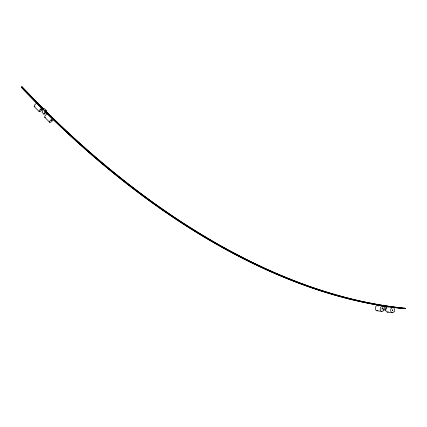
<?xml version="1.0" encoding="UTF-8"?>
<svg xmlns="http://www.w3.org/2000/svg" width="427" height="427" viewBox="0 0 427 427"><rect width="100%" height="100%" fill="white"/><g stroke="black" fill="none" stroke-linecap="round" stroke-linejoin="round"><path stroke-width="0.64" d="M21.355 87.231A705.233 407.171 60 0 0 43.132 109.59A705.276 407.193 60 0 1 21.35 87.257L21.51 87.087A1.067 0.363 -44.7 0 1 21.745 86.927L22.044 86.825A705.223 407.161 60 0 0 43.821 109.189A705.265 407.187 60 0 1 22.039 86.852L22.044 86.825M43.351 109.317L42.108 112.37L43.901 114.196L45.054 113.529L46.292 110.476L44.499 108.655L43.351 109.317L45.145 111.143L43.901 114.196M382.469 308.956C381.834 309.965 381.61 307.824 382.437 308.529M22.007 86.889L21.804 87.055A1.324 0.443 -44.5 0 1 21.542 87.204L21.366 87.268M45.145 111.143L46.292 110.476M382.325 305.833L383.478 305.166L385.266 305.396L384.113 306.058L382.325 305.833L383.457 309.826L385.239 310.055L385.928 309.66M376.881 310.749L381.813 311.379M387.316 312.078L392.248 312.708M22.039 87.236L21.697 87.039A705.249 407.177 60 0 0 43.474 109.403M34.32 106.67L39.268 111.698M44.792 117.313L49.74 122.341M385.426 305.967L386.232 308.817M384.113 306.058L385.239 310.055M45 111.452A705.233 407.171 60 0 0 404.956 308.7L405.223 308.726A1.324 0.987 -81.9 0 0 405.49 308.572L405.597 308.267L405.26 308.358A1.067 0.795 -82.6 0 0 405.047 308.518L404.972 308.737A705.276 407.193 60 0 1 384.818 306.207M383.505 306.004A705.276 407.193 60 0 1 44.995 111.479M45.689 111.047A705.223 407.161 60 0 0 405.634 308.289L405.65 308.326A705.265 407.187 60 0 1 45.684 111.073M405.303 308.513A705.249 407.177 60 0 1 401.428 308.118M400.136 307.979A705.249 407.177 60 0 1 385.805 306.084M384.492 305.887A705.249 407.177 60 0 1 383.179 305.679M381.866 305.465A705.249 407.177 60 0 1 353.556 299.754M352.27 299.444A705.249 407.177 60 0 1 279.562 275.137M278.938 274.871A705.249 407.177 60 0 1 276.525 273.84M273.515 272.533A705.249 407.177 60 0 1 269.288 270.665M268.081 270.126A705.249 407.177 60 0 1 264.452 268.476M263.245 267.921A705.249 407.177 60 0 1 262.034 267.361M260.822 266.795A705.249 407.177 60 0 1 259.008 265.941M255.981 264.505A705.249 407.177 60 0 1 251.743 262.456M250.532 261.863A705.249 407.177 60 0 1 242.2 257.684M241.025 257.086A705.249 407.177 60 0 1 237.519 255.271M236.344 254.657A705.249 407.177 60 0 1 232.832 252.8M231.658 252.176A705.249 407.177 60 0 1 221.698 246.726M220.529 246.075A705.249 407.177 60 0 1 212.368 241.415M211.237 240.759A705.249 407.177 60 0 1 208.974 239.435M207.842 238.768A705.249 407.177 60 0 1 203.321 236.072M202.19 235.394A705.249 407.177 60 0 1 184.661 224.458M183.53 223.732A705.249 407.177 60 0 1 181.278 222.264M180.712 221.896A705.249 407.177 60 0 1 44.872 110.796M53.284 118.567A2.605 0.87 -44.5 0 1 53.455 119.021M53.343 119.405A2.605 0.87 -44.5 0 1 50.68 122.159A2.605 0.87 -44.5 0 1 49.82 121.204A2.605 0.87 -44.5 0 1 52.633 118.615M48.064 113.497A2.605 0.87 -44.5 0 1 48.507 113.993M45.438 117.26A2.605 0.87 -44.5 0 1 44.963 116.016A2.605 0.87 -44.5 0 1 47.685 113.587M42.54 107.887A2.605 0.87 -44.5 0 1 41.542 110.54A2.605 0.87 -44.5 0 1 39.119 111.127A2.605 0.87 -44.5 0 1 42.166 107.978M34.966 106.617A2.605 0.87 -44.5 0 1 34.4 105.533A2.605 0.87 -44.5 0 1 36.919 103.078A2.605 0.87 -44.5 0 1 37.928 103.734M377.89 310.552A2.605 1.948 -82.8 0 1 375.312 307.883A2.605 1.948 -82.8 0 1 378.514 306.084M383.937 309.746A2.605 1.948 -82.8 0 1 381.327 311.219A2.605 1.948 -82.8 0 1 380.404 307.856A2.605 1.948 -82.8 0 1 383.019 306.383M388.324 311.875A2.605 1.948 -82.8 0 1 385.72 309.554A2.605 1.948 -82.8 0 1 388.522 307.082M392.285 310.082C392.792 311.582 393.166 308.774 392.285 310.082M40.736 109.99L41.334 109.499L40.736 109.99M51.203 120.633L51.832 120.163L51.203 120.633M394.094 311.667A2.605 1.948 -82.8 0 0 392.968 307.547A2.605 1.948 -82.8 0 0 390.758 311.166A2.605 1.948 -82.8 0 0 394.094 311.667"/></g></svg>
